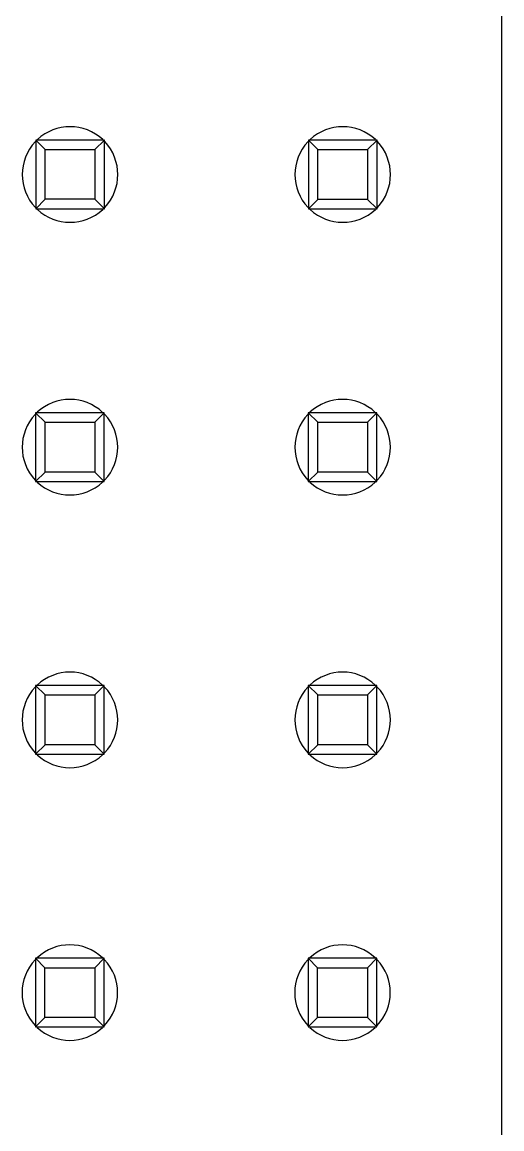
# Model space of a CAD drawing. Header units: inches. Extents: x -29 to 164, y -51 to 83.
# Drawn here: x 159.05 to 163.51, y 19.2 to 29.51 of the extents above; entities that cross this region are included whole.
import ezdxf

# ---------------------------------------------------------------- set-up
doc = ezdxf.new("R2010")
doc.units = ezdxf.units.IN
doc.header["$LTSCALE"] = 1.21
doc.header["$MEASUREMENT"] = 0
doc.layers.get('0').update_dxf_attribs({"linetype": 'CONTINUOUS'})

msp = doc.modelspace()

# ---------------------------------------------------------------- linework, layer by layer
at = {"color": 7, "linetype": 'Continuous'}
for p, q in [((163.514, -5.727), (163.514, 40.273)), ((159.812, 28.413), (159.172, 28.414)), ((159.172, 28.414), (159.172, 27.774)), ((159.172, 28.414), (159.26, 28.325)), ((159.812, 28.413), (159.724, 28.325)), ((159.812, 27.773), (159.812, 28.413)), ((162.352, 28.413), (161.712, 28.413)), ((161.712, 28.413), (161.712, 27.773)), ((161.712, 28.413), (161.8, 28.325)), ((162.352, 28.413), (162.264, 28.325)), ((162.352, 27.773), (162.352, 28.413)), ((159.26, 28.325), (159.724, 28.325)), ((159.26, 27.862), (159.26, 28.325)), ((159.724, 28.325), (159.724, 27.862)), ((161.8, 28.325), (162.264, 28.325)), ((161.8, 27.861), (161.8, 28.325)), ((162.264, 28.325), (162.264, 27.861)), ((159.26, 27.862), (159.172, 27.774)), ((159.724, 27.862), (159.26, 27.862)), ((159.724, 27.862), (159.812, 27.773)), ((161.8, 27.861), (161.712, 27.773)), ((162.264, 27.861), (161.8, 27.861)), ((162.264, 27.861), (162.352, 27.773)), ((159.172, 27.774), (159.812, 27.773)), ((161.712, 27.773), (162.352, 27.773)), ((159.811, 25.873), (159.171, 25.874)), ((159.171, 25.874), (159.171, 25.234)), ((159.171, 25.874), (159.259, 25.785)), ((159.259, 25.785), (159.723, 25.785)), ((159.259, 25.322), (159.259, 25.785)), ((159.811, 25.873), (159.723, 25.785)), ((159.723, 25.785), (159.723, 25.322)), ((159.811, 25.233), (159.811, 25.873)), ((162.351, 25.873), (161.711, 25.873)), ((161.711, 25.873), (161.711, 25.233)), ((161.711, 25.873), (161.799, 25.785)), ((161.799, 25.785), (162.263, 25.785)), ((161.799, 25.321), (161.799, 25.785)), ((162.351, 25.873), (162.263, 25.785)), ((162.263, 25.785), (162.263, 25.321)), ((162.351, 25.233), (162.351, 25.873)), ((159.259, 25.322), (159.171, 25.234)), ((159.723, 25.322), (159.259, 25.322)), ((159.723, 25.322), (159.811, 25.233)), ((161.799, 25.321), (161.711, 25.233)), ((162.263, 25.321), (161.799, 25.321)), ((162.263, 25.321), (162.351, 25.233)), ((159.171, 25.234), (159.811, 25.233)), ((161.711, 25.233), (162.351, 25.233)), ((159.811, 23.333), (159.171, 23.334)), ((159.171, 23.334), (159.259, 23.245)), ((159.171, 23.334), (159.171, 22.694)), ((159.811, 23.333), (159.723, 23.245)), ((159.811, 22.693), (159.811, 23.333)), ((162.351, 23.333), (161.711, 23.333)), ((161.711, 23.333), (161.799, 23.245)), ((161.711, 23.333), (161.711, 22.693)), ((162.351, 23.333), (162.263, 23.245)), ((162.351, 22.693), (162.351, 23.333)), ((159.259, 23.245), (159.723, 23.245)), ((159.259, 22.782), (159.259, 23.245)), ((159.723, 23.245), (159.722, 22.782)), ((161.799, 23.245), (162.263, 23.245)), ((161.799, 22.781), (161.799, 23.245)), ((162.263, 23.245), (162.262, 22.781)), ((159.259, 22.782), (159.171, 22.694)), ((159.171, 22.694), (159.811, 22.693)), ((159.722, 22.782), (159.259, 22.782)), ((159.722, 22.782), (159.811, 22.693)), ((161.799, 22.781), (161.711, 22.693)), ((161.711, 22.693), (162.351, 22.693)), ((162.262, 22.781), (161.799, 22.781)), ((162.262, 22.781), (162.351, 22.693)), ((159.81, 20.793), (159.17, 20.794)), ((159.17, 20.794), (159.258, 20.705)), ((159.17, 20.794), (159.17, 20.154)), ((159.81, 20.793), (159.722, 20.705)), ((159.81, 20.153), (159.81, 20.793)), ((162.35, 20.793), (161.71, 20.793)), ((161.71, 20.793), (161.798, 20.705)), ((161.71, 20.793), (161.71, 20.153)), ((162.35, 20.793), (162.262, 20.705)), ((162.35, 20.153), (162.35, 20.793)), ((159.258, 20.705), (159.722, 20.705)), ((159.258, 20.242), (159.258, 20.705)), ((159.722, 20.705), (159.722, 20.242)), ((161.798, 20.705), (162.262, 20.705)), ((161.798, 20.241), (161.798, 20.705)), ((162.262, 20.705), (162.262, 20.241)), ((159.258, 20.242), (159.17, 20.154)), ((159.722, 20.242), (159.258, 20.242)), ((159.722, 20.242), (159.81, 20.153)), ((161.798, 20.241), (161.71, 20.153)), ((162.262, 20.241), (161.798, 20.241)), ((162.262, 20.241), (162.35, 20.153)), ((159.17, 20.154), (159.81, 20.153)), ((161.71, 20.153), (162.35, 20.153))]:
    msp.add_line(p, q, dxfattribs=at)
for centre, start, end in [((159.492, 28.093), 46.8548, 133.1203), ((162.032, 28.093), 46.8548, 133.1203), ((159.492, 28.093), 136.534, 223.4753), ((159.492, 28.093), 316.534, 43.4753), ((162.032, 28.093), 136.534, 223.4753), ((162.032, 28.093), 316.534, 43.4753), ((159.492, 28.093), 226.8548, 313.1203), ((162.032, 28.093), 226.8548, 313.1203), ((159.491, 25.553), 46.8548, 133.1203), ((162.031, 25.553), 46.8548, 133.1203), ((159.491, 25.553), 136.534, 223.4753), ((159.491, 25.553), 316.534, 43.4753), ((162.031, 25.553), 136.534, 223.4753), ((162.031, 25.553), 316.534, 43.4753), ((159.491, 25.553), 226.8548, 313.1203), ((162.031, 25.553), 226.8548, 313.1203), ((159.491, 23.013), 46.8548, 133.1203), ((162.031, 23.013), 46.8548, 133.1203), ((159.491, 23.013), 136.534, 223.4753), ((159.491, 23.013), 316.534, 43.4753), ((162.031, 23.013), 136.534, 223.4753), ((162.031, 23.013), 316.534, 43.4753), ((159.491, 23.013), 226.8548, 313.1203), ((162.031, 23.013), 226.8548, 313.1203), ((159.49, 20.473), 46.8548, 133.1203), ((162.03, 20.473), 46.8548, 133.1203), ((159.49, 20.473), 136.534, 223.4753), ((159.49, 20.473), 316.534, 43.4753), ((162.03, 20.473), 136.534, 223.4753), ((162.03, 20.473), 316.534, 43.4753), ((159.49, 20.473), 226.8548, 313.1203), ((162.03, 20.473), 226.8548, 313.1203)]:
    msp.add_arc(centre, 0.445, start, end, dxfattribs=at)

doc.saveas('drawing.dxf')
